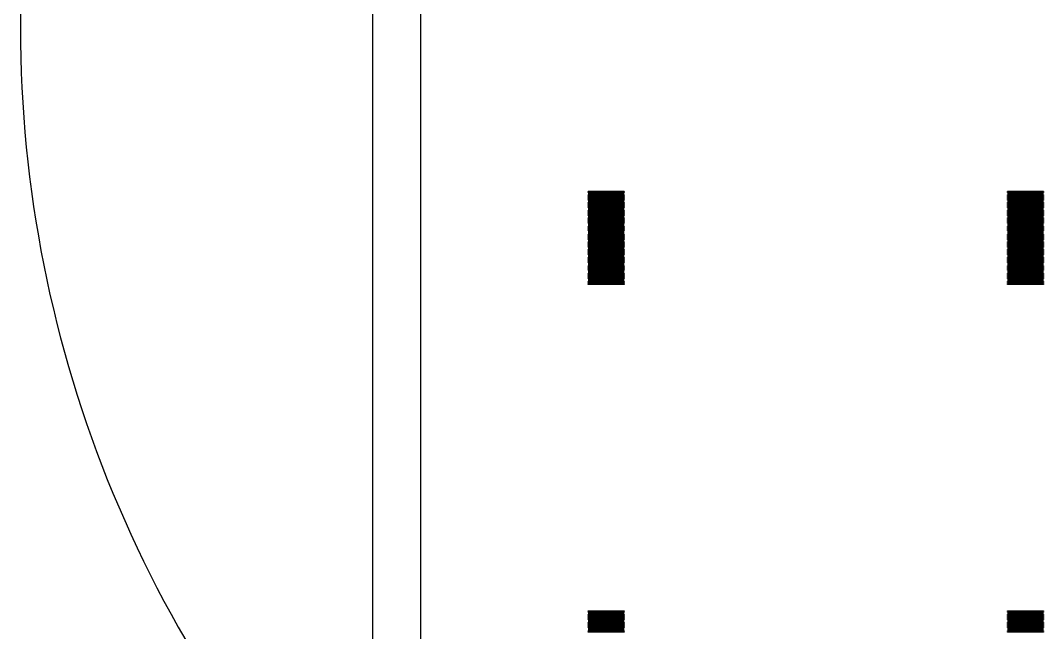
# Model space of a CAD drawing. Extents: x -18 to 83, y -18 to 83.
# Drawn here: x -18.45 to 24.25, y 7.04 to 32.56 of the extents above; entities that cross this region are included whole.
import ezdxf

# ---------------------------------------------------------------- set-up
doc = ezdxf.new("R2010")
doc.units = 0

msp = doc.modelspace()

# ---------------------------------------------------------------- linework, layer by layer
for p, q in [((-3.75, -2.75), (-3.75, 67.25)), ((-1.75, 66.25), (-1.75, -1.75)), ((-18.4462, 32.8722), (-18.45, 32.25)), ((-18.45, 32.25), (-18.4462, 31.6278)), ((-18.4462, 31.6278), (-18.4347, 31.0058)), ((-18.4347, 31.0058), (-18.4156, 30.3839)), ((-18.4156, 30.3839), (-18.3889, 29.7623)), ((-18.3889, 29.7623), (-18.3546, 29.141)), ((-18.3546, 29.141), (-18.3126, 28.5203)), ((-18.3126, 28.5203), (-18.263, 27.9001)), ((-18.263, 27.9001), (-18.2059, 27.2805)), ((-18.2059, 27.2805), (-18.1411, 26.6617)), ((-18.1411, 26.6617), (-18.0687, 26.0438)), ((-18.0687, 26.0438), (-17.9888, 25.4268)), ((-17.9888, 25.4268), (-17.9012, 24.8108)), ((5.25, 25.435), (5.25, 25.445)), ((5.25, 25.445), (6.75, 25.445)), ((6.75, 25.435), (5.25, 25.435)), ((5.25, 25.395), (5.25, 25.405)), ((5.25, 25.405), (6.75, 25.405)), ((6.75, 25.395), (5.25, 25.395)), ((5.25, 25.355), (5.25, 25.365)), ((5.25, 25.365), (6.75, 25.365)), ((6.75, 25.355), (5.25, 25.355)), ((5.25, 25.315), (5.25, 25.325)), ((5.25, 25.325), (6.75, 25.325)), ((6.75, 25.315), (5.25, 25.315)), ((5.25, 25.275), (5.25, 25.285)), ((5.25, 25.285), (6.75, 25.285)), ((6.75, 25.275), (5.25, 25.275)), ((5.25, 25.235), (5.25, 25.245)), ((5.25, 25.245), (6.75, 25.245)), ((6.75, 25.235), (5.25, 25.235)), ((5.25, 25.195), (5.25, 25.205)), ((5.25, 25.205), (6.75, 25.205)), ((6.75, 25.195), (5.25, 25.195)), ((6.75, 25.445), (6.75, 25.435)), ((6.75, 25.405), (6.75, 25.395)), ((6.75, 25.365), (6.75, 25.355)), ((6.75, 25.325), (6.75, 25.315)), ((6.75, 25.285), (6.75, 25.275)), ((6.75, 25.245), (6.75, 25.235)), ((6.75, 25.205), (6.75, 25.195)), ((22.75, 25.435), (22.75, 25.445)), ((22.75, 25.445), (24.25, 25.445)), ((24.25, 25.435), (22.75, 25.435)), ((22.75, 25.395), (22.75, 25.405)), ((22.75, 25.405), (24.25, 25.405)), ((24.25, 25.395), (22.75, 25.395)), ((22.75, 25.355), (22.75, 25.365)), ((22.75, 25.365), (24.25, 25.365)), ((24.25, 25.355), (22.75, 25.355)), ((22.75, 25.315), (22.75, 25.325)), ((22.75, 25.325), (24.25, 25.325)), ((24.25, 25.315), (22.75, 25.315)), ((22.75, 25.275), (22.75, 25.285)), ((22.75, 25.285), (24.25, 25.285)), ((24.25, 25.275), (22.75, 25.275)), ((22.75, 25.235), (22.75, 25.245)), ((22.75, 25.245), (24.25, 25.245)), ((24.25, 25.235), (22.75, 25.235)), ((22.75, 25.195), (22.75, 25.205)), ((22.75, 25.205), (24.25, 25.205)), ((24.25, 25.195), (22.75, 25.195)), ((24.25, 25.445), (24.25, 25.435)), ((24.25, 25.405), (24.25, 25.395)), ((24.25, 25.365), (24.25, 25.355)), ((24.25, 25.325), (24.25, 25.315)), ((24.25, 25.285), (24.25, 25.275)), ((24.25, 25.245), (24.25, 25.235)), ((24.25, 25.205), (24.25, 25.195)), ((-17.9012, 24.8108), (-17.8062, 24.1959)), ((5.25, 25.155), (5.25, 25.165)), ((5.25, 25.165), (6.75, 25.165)), ((6.75, 25.155), (5.25, 25.155)), ((5.25, 25.115), (5.25, 25.125)), ((5.25, 25.125), (6.75, 25.125)), ((6.75, 25.115), (5.25, 25.115)), ((5.25, 25.075), (5.25, 25.085)), ((5.25, 25.085), (6.75, 25.085)), ((6.75, 25.075), (5.25, 25.075)), ((5.25, 25.035), (5.25, 25.045)), ((5.25, 25.045), (6.75, 25.045)), ((6.75, 25.035), (5.25, 25.035)), ((5.25, 24.995), (5.25, 25.005)), ((5.25, 25.005), (6.75, 25.005)), ((6.75, 24.995), (5.25, 24.995)), ((5.25, 24.955), (5.25, 24.965)), ((5.25, 24.965), (6.75, 24.965)), ((6.75, 24.955), (5.25, 24.955)), ((5.25, 24.915), (5.25, 24.925)), ((5.25, 24.925), (6.75, 24.925)), ((6.75, 24.915), (5.25, 24.915)), ((5.25, 24.875), (5.25, 24.885)), ((5.25, 24.885), (6.75, 24.885)), ((6.75, 24.875), (5.25, 24.875)), ((5.25, 24.835), (5.25, 24.845)), ((5.25, 24.845), (6.75, 24.845)), ((6.75, 24.835), (5.25, 24.835)), ((5.25, 24.795), (5.25, 24.805)), ((5.25, 24.805), (6.75, 24.805)), ((6.75, 24.795), (5.25, 24.795)), ((6.75, 25.165), (6.75, 25.155)), ((6.75, 25.125), (6.75, 25.115)), ((6.75, 25.085), (6.75, 25.075)), ((6.75, 25.045), (6.75, 25.035)), ((6.75, 25.005), (6.75, 24.995)), ((6.75, 24.965), (6.75, 24.955)), ((6.75, 24.925), (6.75, 24.915)), ((6.75, 24.885), (6.75, 24.875)), ((6.75, 24.845), (6.75, 24.835)), ((6.75, 24.805), (6.75, 24.795)), ((22.75, 25.155), (22.75, 25.165)), ((22.75, 25.165), (24.25, 25.165)), ((24.25, 25.155), (22.75, 25.155)), ((22.75, 25.115), (22.75, 25.125)), ((22.75, 25.125), (24.25, 25.125)), ((24.25, 25.115), (22.75, 25.115)), ((22.75, 25.075), (22.75, 25.085)), ((22.75, 25.085), (24.25, 25.085)), ((24.25, 25.075), (22.75, 25.075)), ((22.75, 25.035), (22.75, 25.045)), ((22.75, 25.045), (24.25, 25.045)), ((24.25, 25.035), (22.75, 25.035)), ((22.75, 24.995), (22.75, 25.005)), ((22.75, 25.005), (24.25, 25.005)), ((24.25, 24.995), (22.75, 24.995)), ((22.75, 24.955), (22.75, 24.965)), ((22.75, 24.965), (24.25, 24.965)), ((24.25, 24.955), (22.75, 24.955)), ((22.75, 24.915), (22.75, 24.925)), ((22.75, 24.925), (24.25, 24.925)), ((24.25, 24.915), (22.75, 24.915)), ((22.75, 24.875), (22.75, 24.885)), ((22.75, 24.885), (24.25, 24.885)), ((24.25, 24.875), (22.75, 24.875)), ((22.75, 24.835), (22.75, 24.845)), ((22.75, 24.845), (24.25, 24.845)), ((24.25, 24.835), (22.75, 24.835)), ((22.75, 24.795), (22.75, 24.805)), ((22.75, 24.805), (24.25, 24.805)), ((24.25, 24.795), (22.75, 24.795)), ((24.25, 25.165), (24.25, 25.155)), ((24.25, 25.125), (24.25, 25.115)), ((24.25, 25.085), (24.25, 25.075)), ((24.25, 25.045), (24.25, 25.035)), ((24.25, 25.005), (24.25, 24.995)), ((24.25, 24.965), (24.25, 24.955)), ((24.25, 24.925), (24.25, 24.915)), ((24.25, 24.885), (24.25, 24.875)), ((24.25, 24.845), (24.25, 24.835)), ((24.25, 24.805), (24.25, 24.795)), ((5.25, 24.755), (5.25, 24.765)), ((5.25, 24.765), (6.75, 24.765)), ((6.75, 24.755), (5.25, 24.755)), ((5.25, 24.715), (5.25, 24.725)), ((5.25, 24.725), (6.75, 24.725)), ((6.75, 24.715), (5.25, 24.715)), ((5.25, 24.675), (5.25, 24.685)), ((5.25, 24.685), (6.75, 24.685)), ((6.75, 24.675), (5.25, 24.675)), ((5.25, 24.635), (5.25, 24.645)), ((5.25, 24.645), (6.75, 24.645)), ((6.75, 24.635), (5.25, 24.635)), ((5.25, 24.595), (5.25, 24.605)), ((5.25, 24.605), (6.75, 24.605)), ((6.75, 24.595), (5.25, 24.595)), ((5.25, 24.555), (5.25, 24.565)), ((5.25, 24.565), (6.75, 24.565)), ((6.75, 24.555), (5.25, 24.555)), ((5.25, 24.515), (5.25, 24.525)), ((5.25, 24.525), (6.75, 24.525)), ((6.75, 24.515), (5.25, 24.515)), ((5.25, 24.475), (5.25, 24.485)), ((5.25, 24.485), (6.75, 24.485)), ((6.75, 24.475), (5.25, 24.475)), ((5.25, 24.435), (5.25, 24.445)), ((5.25, 24.445), (6.75, 24.445)), ((6.75, 24.435), (5.25, 24.435)), ((5.25, 24.395), (5.25, 24.405)), ((5.25, 24.405), (6.75, 24.405)), ((6.75, 24.395), (5.25, 24.395)), ((5.25, 24.355), (5.25, 24.365)), ((5.25, 24.365), (6.75, 24.365)), ((6.75, 24.355), (5.25, 24.355)), ((6.75, 24.765), (6.75, 24.755)), ((6.75, 24.725), (6.75, 24.715)), ((6.75, 24.685), (6.75, 24.675)), ((6.75, 24.645), (6.75, 24.635)), ((6.75, 24.605), (6.75, 24.595)), ((6.75, 24.565), (6.75, 24.555)), ((6.75, 24.525), (6.75, 24.515)), ((6.75, 24.485), (6.75, 24.475)), ((6.75, 24.445), (6.75, 24.435)), ((6.75, 24.405), (6.75, 24.395)), ((6.75, 24.365), (6.75, 24.355)), ((22.75, 24.755), (22.75, 24.765)), ((22.75, 24.765), (24.25, 24.765)), ((24.25, 24.755), (22.75, 24.755)), ((22.75, 24.715), (22.75, 24.725)), ((22.75, 24.725), (24.25, 24.725)), ((24.25, 24.715), (22.75, 24.715)), ((22.75, 24.675), (22.75, 24.685)), ((22.75, 24.685), (24.25, 24.685)), ((24.25, 24.675), (22.75, 24.675)), ((22.75, 24.635), (22.75, 24.645)), ((22.75, 24.645), (24.25, 24.645)), ((24.25, 24.635), (22.75, 24.635)), ((22.75, 24.595), (22.75, 24.605)), ((22.75, 24.605), (24.25, 24.605)), ((24.25, 24.595), (22.75, 24.595)), ((22.75, 24.555), (22.75, 24.565)), ((22.75, 24.565), (24.25, 24.565)), ((24.25, 24.555), (22.75, 24.555)), ((22.75, 24.515), (22.75, 24.525)), ((22.75, 24.525), (24.25, 24.525)), ((24.25, 24.515), (22.75, 24.515)), ((22.75, 24.475), (22.75, 24.485)), ((22.75, 24.485), (24.25, 24.485)), ((24.25, 24.475), (22.75, 24.475)), ((22.75, 24.435), (22.75, 24.445)), ((22.75, 24.445), (24.25, 24.445)), ((24.25, 24.435), (22.75, 24.435)), ((22.75, 24.395), (22.75, 24.405)), ((22.75, 24.405), (24.25, 24.405)), ((24.25, 24.395), (22.75, 24.395)), ((22.75, 24.355), (22.75, 24.365)), ((22.75, 24.365), (24.25, 24.365)), ((24.25, 24.355), (22.75, 24.355)), ((24.25, 24.765), (24.25, 24.755)), ((24.25, 24.725), (24.25, 24.715)), ((24.25, 24.685), (24.25, 24.675)), ((24.25, 24.645), (24.25, 24.635)), ((24.25, 24.605), (24.25, 24.595)), ((24.25, 24.565), (24.25, 24.555)), ((24.25, 24.525), (24.25, 24.515)), ((24.25, 24.485), (24.25, 24.475)), ((24.25, 24.445), (24.25, 24.435)), ((24.25, 24.405), (24.25, 24.395)), ((24.25, 24.365), (24.25, 24.355)), ((-17.8062, 24.1959), (-17.7036, 23.5822)), ((5.25, 24.315), (5.25, 24.325)), ((5.25, 24.325), (6.75, 24.325)), ((6.75, 24.315), (5.25, 24.315)), ((5.25, 24.275), (5.25, 24.285)), ((5.25, 24.285), (6.75, 24.285)), ((6.75, 24.275), (5.25, 24.275)), ((5.25, 24.235), (5.25, 24.245)), ((5.25, 24.245), (6.75, 24.245)), ((6.75, 24.235), (5.25, 24.235)), ((5.25, 24.195), (5.25, 24.205)), ((5.25, 24.205), (6.75, 24.205)), ((6.75, 24.195), (5.25, 24.195)), ((5.25, 24.155), (5.25, 24.165)), ((5.25, 24.165), (6.75, 24.165)), ((6.75, 24.155), (5.25, 24.155)), ((5.25, 24.115), (5.25, 24.125)), ((5.25, 24.125), (6.75, 24.125)), ((6.75, 24.115), (5.25, 24.115)), ((5.25, 24.075), (5.25, 24.085)), ((5.25, 24.085), (6.75, 24.085)), ((6.75, 24.075), (5.25, 24.075)), ((5.25, 24.035), (5.25, 24.045)), ((5.25, 24.045), (6.75, 24.045)), ((6.75, 24.035), (5.25, 24.035)), ((5.25, 23.995), (5.25, 24.005)), ((5.25, 24.005), (6.75, 24.005)), ((6.75, 23.995), (5.25, 23.995)), ((5.25, 23.955), (5.25, 23.965)), ((5.25, 23.965), (6.75, 23.965)), ((6.75, 23.955), (5.25, 23.955)), ((5.25, 23.915), (5.25, 23.925)), ((5.25, 23.925), (6.75, 23.925)), ((6.75, 23.915), (5.25, 23.915)), ((6.75, 24.325), (6.75, 24.315)), ((6.75, 24.285), (6.75, 24.275)), ((6.75, 24.245), (6.75, 24.235)), ((6.75, 24.205), (6.75, 24.195)), ((6.75, 24.165), (6.75, 24.155)), ((6.75, 24.125), (6.75, 24.115)), ((6.75, 24.085), (6.75, 24.075)), ((6.75, 24.045), (6.75, 24.035)), ((6.75, 24.005), (6.75, 23.995)), ((6.75, 23.965), (6.75, 23.955)), ((6.75, 23.925), (6.75, 23.915)), ((22.75, 24.315), (22.75, 24.325)), ((22.75, 24.325), (24.25, 24.325)), ((24.25, 24.315), (22.75, 24.315)), ((22.75, 24.275), (22.75, 24.285)), ((22.75, 24.285), (24.25, 24.285)), ((24.25, 24.275), (22.75, 24.275)), ((22.75, 24.235), (22.75, 24.245)), ((22.75, 24.245), (24.25, 24.245)), ((24.25, 24.235), (22.75, 24.235)), ((22.75, 24.195), (22.75, 24.205)), ((22.75, 24.205), (24.25, 24.205)), ((24.25, 24.195), (22.75, 24.195)), ((22.75, 24.155), (22.75, 24.165)), ((22.75, 24.165), (24.25, 24.165)), ((24.25, 24.155), (22.75, 24.155)), ((22.75, 24.115), (22.75, 24.125)), ((22.75, 24.125), (24.25, 24.125)), ((24.25, 24.115), (22.75, 24.115)), ((22.75, 24.075), (22.75, 24.085)), ((22.75, 24.085), (24.25, 24.085)), ((24.25, 24.075), (22.75, 24.075)), ((22.75, 24.035), (22.75, 24.045)), ((22.75, 24.045), (24.25, 24.045)), ((24.25, 24.035), (22.75, 24.035)), ((22.75, 23.995), (22.75, 24.005)), ((22.75, 24.005), (24.25, 24.005)), ((24.25, 23.995), (22.75, 23.995)), ((22.75, 23.955), (22.75, 23.965)), ((22.75, 23.965), (24.25, 23.965)), ((24.25, 23.955), (22.75, 23.955)), ((22.75, 23.915), (22.75, 23.925)), ((22.75, 23.925), (24.25, 23.925)), ((24.25, 23.915), (22.75, 23.915)), ((24.25, 24.325), (24.25, 24.315)), ((24.25, 24.285), (24.25, 24.275)), ((24.25, 24.245), (24.25, 24.235)), ((24.25, 24.205), (24.25, 24.195)), ((24.25, 24.165), (24.25, 24.155)), ((24.25, 24.125), (24.25, 24.115)), ((24.25, 24.085), (24.25, 24.075)), ((24.25, 24.045), (24.25, 24.035)), ((24.25, 24.005), (24.25, 23.995)), ((24.25, 23.965), (24.25, 23.955)), ((24.25, 23.925), (24.25, 23.915)), ((-17.7036, 23.5822), (-17.5934, 22.9699)), ((5.25, 23.875), (5.25, 23.885)), ((5.25, 23.885), (6.75, 23.885)), ((6.75, 23.875), (5.25, 23.875)), ((5.25, 23.835), (5.25, 23.845)), ((5.25, 23.845), (6.75, 23.845)), ((6.75, 23.835), (5.25, 23.835)), ((5.25, 23.795), (5.25, 23.805)), ((5.25, 23.805), (6.75, 23.805)), ((6.75, 23.795), (5.25, 23.795)), ((5.25, 23.755), (5.25, 23.765)), ((5.25, 23.765), (6.75, 23.765)), ((6.75, 23.755), (5.25, 23.755)), ((5.25, 23.715), (5.25, 23.725)), ((5.25, 23.725), (6.75, 23.725)), ((6.75, 23.715), (5.25, 23.715)), ((5.25, 23.675), (5.25, 23.685)), ((5.25, 23.685), (6.75, 23.685)), ((6.75, 23.675), (5.25, 23.675)), ((5.25, 23.635), (5.25, 23.645)), ((5.25, 23.645), (6.75, 23.645)), ((6.75, 23.635), (5.25, 23.635)), ((5.25, 23.595), (5.25, 23.605)), ((5.25, 23.605), (6.75, 23.605)), ((6.75, 23.595), (5.25, 23.595)), ((5.25, 23.555), (5.25, 23.565)), ((5.25, 23.565), (6.75, 23.565)), ((6.75, 23.555), (5.25, 23.555)), ((5.25, 23.515), (5.25, 23.525)), ((5.25, 23.525), (6.75, 23.525)), ((6.75, 23.515), (5.25, 23.515)), ((6.75, 23.885), (6.75, 23.875)), ((6.75, 23.845), (6.75, 23.835)), ((6.75, 23.805), (6.75, 23.795)), ((6.75, 23.765), (6.75, 23.755)), ((6.75, 23.725), (6.75, 23.715)), ((6.75, 23.685), (6.75, 23.675)), ((6.75, 23.645), (6.75, 23.635)), ((6.75, 23.605), (6.75, 23.595)), ((6.75, 23.565), (6.75, 23.555)), ((6.75, 23.525), (6.75, 23.515)), ((22.75, 23.875), (22.75, 23.885)), ((22.75, 23.885), (24.25, 23.885)), ((24.25, 23.875), (22.75, 23.875)), ((22.75, 23.835), (22.75, 23.845)), ((22.75, 23.845), (24.25, 23.845)), ((24.25, 23.835), (22.75, 23.835)), ((22.75, 23.795), (22.75, 23.805)), ((22.75, 23.805), (24.25, 23.805)), ((24.25, 23.795), (22.75, 23.795)), ((22.75, 23.755), (22.75, 23.765)), ((22.75, 23.765), (24.25, 23.765)), ((24.25, 23.755), (22.75, 23.755)), ((22.75, 23.715), (22.75, 23.725)), ((22.75, 23.725), (24.25, 23.725)), ((24.25, 23.715), (22.75, 23.715)), ((22.75, 23.675), (22.75, 23.685)), ((22.75, 23.685), (24.25, 23.685)), ((24.25, 23.675), (22.75, 23.675)), ((22.75, 23.635), (22.75, 23.645)), ((22.75, 23.645), (24.25, 23.645)), ((24.25, 23.635), (22.75, 23.635)), ((22.75, 23.595), (22.75, 23.605)), ((22.75, 23.605), (24.25, 23.605)), ((24.25, 23.595), (22.75, 23.595)), ((22.75, 23.555), (22.75, 23.565)), ((22.75, 23.565), (24.25, 23.565)), ((24.25, 23.555), (22.75, 23.555)), ((22.75, 23.515), (22.75, 23.525)), ((22.75, 23.525), (24.25, 23.525)), ((24.25, 23.515), (22.75, 23.515)), ((24.25, 23.885), (24.25, 23.875)), ((24.25, 23.845), (24.25, 23.835)), ((24.25, 23.805), (24.25, 23.795)), ((24.25, 23.765), (24.25, 23.755)), ((24.25, 23.725), (24.25, 23.715)), ((24.25, 23.685), (24.25, 23.675)), ((24.25, 23.645), (24.25, 23.635)), ((24.25, 23.605), (24.25, 23.595)), ((24.25, 23.565), (24.25, 23.555)), ((24.25, 23.525), (24.25, 23.515)), ((5.25, 23.475), (5.25, 23.485)), ((5.25, 23.485), (6.75, 23.485)), ((6.75, 23.475), (5.25, 23.475)), ((5.25, 23.435), (5.25, 23.445)), ((5.25, 23.445), (6.75, 23.445)), ((6.75, 23.435), (5.25, 23.435)), ((5.25, 23.395), (5.25, 23.405)), ((5.25, 23.405), (6.75, 23.405)), ((6.75, 23.395), (5.25, 23.395)), ((5.25, 23.355), (5.25, 23.365)), ((5.25, 23.365), (6.75, 23.365)), ((6.75, 23.355), (5.25, 23.355)), ((5.25, 23.315), (5.25, 23.325)), ((5.25, 23.325), (6.75, 23.325)), ((6.75, 23.315), (5.25, 23.315)), ((5.25, 23.275), (5.25, 23.285)), ((5.25, 23.285), (6.75, 23.285)), ((6.75, 23.275), (5.25, 23.275)), ((5.25, 23.235), (5.25, 23.245)), ((5.25, 23.245), (6.75, 23.245)), ((6.75, 23.235), (5.25, 23.235)), ((5.25, 23.195), (5.25, 23.205)), ((5.25, 23.205), (6.75, 23.205)), ((6.75, 23.195), (5.25, 23.195)), ((5.25, 23.155), (5.25, 23.165)), ((5.25, 23.165), (6.75, 23.165)), ((6.75, 23.155), (5.25, 23.155)), ((5.25, 23.115), (5.25, 23.125)), ((5.25, 23.125), (6.75, 23.125)), ((6.75, 23.115), (5.25, 23.115)), ((5.25, 23.075), (5.25, 23.085)), ((5.25, 23.085), (6.75, 23.085)), ((6.75, 23.075), (5.25, 23.075)), ((6.75, 23.485), (6.75, 23.475)), ((6.75, 23.445), (6.75, 23.435)), ((6.75, 23.405), (6.75, 23.395)), ((6.75, 23.365), (6.75, 23.355)), ((6.75, 23.325), (6.75, 23.315)), ((6.75, 23.285), (6.75, 23.275)), ((6.75, 23.245), (6.75, 23.235)), ((6.75, 23.205), (6.75, 23.195)), ((6.75, 23.165), (6.75, 23.155)), ((6.75, 23.125), (6.75, 23.115)), ((6.75, 23.085), (6.75, 23.075)), ((22.75, 23.475), (22.75, 23.485)), ((22.75, 23.485), (24.25, 23.485)), ((24.25, 23.475), (22.75, 23.475)), ((22.75, 23.435), (22.75, 23.445)), ((22.75, 23.445), (24.25, 23.445)), ((24.25, 23.435), (22.75, 23.435)), ((22.75, 23.395), (22.75, 23.405)), ((22.75, 23.405), (24.25, 23.405)), ((24.25, 23.395), (22.75, 23.395)), ((22.75, 23.355), (22.75, 23.365)), ((22.75, 23.365), (24.25, 23.365)), ((24.25, 23.355), (22.75, 23.355)), ((22.75, 23.315), (22.75, 23.325)), ((22.75, 23.325), (24.25, 23.325)), ((24.25, 23.315), (22.75, 23.315)), ((22.75, 23.275), (22.75, 23.285)), ((22.75, 23.285), (24.25, 23.285)), ((24.25, 23.275), (22.75, 23.275)), ((22.75, 23.235), (22.75, 23.245)), ((22.75, 23.245), (24.25, 23.245)), ((24.25, 23.235), (22.75, 23.235)), ((22.75, 23.195), (22.75, 23.205)), ((22.75, 23.205), (24.25, 23.205)), ((24.25, 23.195), (22.75, 23.195)), ((22.75, 23.155), (22.75, 23.165)), ((22.75, 23.165), (24.25, 23.165)), ((24.25, 23.155), (22.75, 23.155)), ((22.75, 23.115), (22.75, 23.125)), ((22.75, 23.125), (24.25, 23.125)), ((24.25, 23.115), (22.75, 23.115)), ((22.75, 23.075), (22.75, 23.085)), ((22.75, 23.085), (24.25, 23.085)), ((24.25, 23.075), (22.75, 23.075)), ((24.25, 23.485), (24.25, 23.475)), ((24.25, 23.445), (24.25, 23.435)), ((24.25, 23.405), (24.25, 23.395)), ((24.25, 23.365), (24.25, 23.355)), ((24.25, 23.325), (24.25, 23.315)), ((24.25, 23.285), (24.25, 23.275)), ((24.25, 23.245), (24.25, 23.235)), ((24.25, 23.205), (24.25, 23.195)), ((24.25, 23.165), (24.25, 23.155)), ((24.25, 23.125), (24.25, 23.115)), ((24.25, 23.085), (24.25, 23.075)), ((-17.5934, 22.9699), (-17.4758, 22.3589)), ((5.25, 23.035), (5.25, 23.045)), ((5.25, 23.045), (6.75, 23.045)), ((6.75, 23.035), (5.25, 23.035)), ((5.25, 22.995), (5.25, 23.005)), ((5.25, 23.005), (6.75, 23.005)), ((6.75, 22.995), (5.25, 22.995)), ((5.25, 22.955), (5.25, 22.965)), ((5.25, 22.965), (6.75, 22.965)), ((6.75, 22.955), (5.25, 22.955)), ((5.25, 22.915), (5.25, 22.925)), ((5.25, 22.925), (6.75, 22.925)), ((6.75, 22.915), (5.25, 22.915)), ((5.25, 22.875), (5.25, 22.885)), ((5.25, 22.885), (6.75, 22.885)), ((6.75, 22.875), (5.25, 22.875)), ((5.25, 22.835), (5.25, 22.845)), ((5.25, 22.845), (6.75, 22.845)), ((6.75, 22.835), (5.25, 22.835)), ((5.25, 22.795), (5.25, 22.805)), ((5.25, 22.805), (6.75, 22.805)), ((6.75, 22.795), (5.25, 22.795)), ((5.25, 22.755), (5.25, 22.765)), ((5.25, 22.765), (6.75, 22.765)), ((6.75, 22.755), (5.25, 22.755)), ((5.25, 22.715), (5.25, 22.725)), ((5.25, 22.725), (6.75, 22.725)), ((6.75, 22.715), (5.25, 22.715)), ((5.25, 22.675), (5.25, 22.685)), ((5.25, 22.685), (6.75, 22.685)), ((6.75, 22.675), (5.25, 22.675)), ((5.25, 22.635), (5.25, 22.645)), ((5.25, 22.645), (6.75, 22.645)), ((6.75, 22.635), (5.25, 22.635)), ((6.75, 23.045), (6.75, 23.035)), ((6.75, 23.005), (6.75, 22.995)), ((6.75, 22.965), (6.75, 22.955)), ((6.75, 22.925), (6.75, 22.915)), ((6.75, 22.885), (6.75, 22.875)), ((6.75, 22.845), (6.75, 22.835)), ((6.75, 22.805), (6.75, 22.795)), ((6.75, 22.765), (6.75, 22.755)), ((6.75, 22.725), (6.75, 22.715)), ((6.75, 22.685), (6.75, 22.675)), ((6.75, 22.645), (6.75, 22.635)), ((22.75, 23.035), (22.75, 23.045)), ((22.75, 23.045), (24.25, 23.045)), ((24.25, 23.035), (22.75, 23.035)), ((22.75, 22.995), (22.75, 23.005)), ((22.75, 23.005), (24.25, 23.005)), ((24.25, 22.995), (22.75, 22.995)), ((22.75, 22.955), (22.75, 22.965)), ((22.75, 22.965), (24.25, 22.965)), ((24.25, 22.955), (22.75, 22.955)), ((22.75, 22.915), (22.75, 22.925)), ((22.75, 22.925), (24.25, 22.925)), ((24.25, 22.915), (22.75, 22.915)), ((22.75, 22.875), (22.75, 22.885)), ((22.75, 22.885), (24.25, 22.885)), ((24.25, 22.875), (22.75, 22.875)), ((22.75, 22.835), (22.75, 22.845)), ((22.75, 22.845), (24.25, 22.845)), ((24.25, 22.835), (22.75, 22.835)), ((22.75, 22.795), (22.75, 22.805)), ((22.75, 22.805), (24.25, 22.805)), ((24.25, 22.795), (22.75, 22.795)), ((22.75, 22.755), (22.75, 22.765)), ((22.75, 22.765), (24.25, 22.765)), ((24.25, 22.755), (22.75, 22.755)), ((22.75, 22.715), (22.75, 22.725)), ((22.75, 22.725), (24.25, 22.725)), ((24.25, 22.715), (22.75, 22.715)), ((22.75, 22.675), (22.75, 22.685)), ((22.75, 22.685), (24.25, 22.685)), ((24.25, 22.675), (22.75, 22.675)), ((22.75, 22.635), (22.75, 22.645)), ((22.75, 22.645), (24.25, 22.645)), ((24.25, 22.635), (22.75, 22.635)), ((24.25, 23.045), (24.25, 23.035)), ((24.25, 23.005), (24.25, 22.995)), ((24.25, 22.965), (24.25, 22.955)), ((24.25, 22.925), (24.25, 22.915)), ((24.25, 22.885), (24.25, 22.875)), ((24.25, 22.845), (24.25, 22.835)), ((24.25, 22.805), (24.25, 22.795)), ((24.25, 22.765), (24.25, 22.755)), ((24.25, 22.725), (24.25, 22.715)), ((24.25, 22.685), (24.25, 22.675)), ((24.25, 22.645), (24.25, 22.635)), ((-17.4758, 22.3589), (-17.3507, 21.7495)), ((5.25, 22.595), (5.25, 22.605)), ((5.25, 22.605), (6.75, 22.605)), ((6.75, 22.595), (5.25, 22.595)), ((5.25, 22.555), (5.25, 22.565)), ((5.25, 22.565), (6.75, 22.565)), ((6.75, 22.555), (5.25, 22.555)), ((5.25, 22.515), (5.25, 22.525)), ((5.25, 22.525), (6.75, 22.525)), ((6.75, 22.515), (5.25, 22.515)), ((5.25, 22.475), (5.25, 22.485)), ((5.25, 22.485), (6.75, 22.485)), ((6.75, 22.475), (5.25, 22.475)), ((5.25, 22.435), (5.25, 22.445)), ((5.25, 22.445), (6.75, 22.445)), ((6.75, 22.435), (5.25, 22.435)), ((5.25, 22.395), (5.25, 22.405)), ((5.25, 22.405), (6.75, 22.405)), ((6.75, 22.395), (5.25, 22.395)), ((5.25, 22.355), (5.25, 22.365)), ((5.25, 22.365), (6.75, 22.365)), ((6.75, 22.355), (5.25, 22.355)), ((5.25, 22.315), (5.25, 22.325)), ((5.25, 22.325), (6.75, 22.325)), ((6.75, 22.315), (5.25, 22.315)), ((5.25, 22.275), (5.25, 22.285)), ((5.25, 22.285), (6.75, 22.285)), ((6.75, 22.275), (5.25, 22.275)), ((5.25, 22.235), (5.25, 22.245)), ((5.25, 22.245), (6.75, 22.245)), ((6.75, 22.235), (5.25, 22.235)), ((5.25, 22.195), (5.25, 22.205)), ((5.25, 22.205), (6.75, 22.205)), ((6.75, 22.605), (6.75, 22.595)), ((6.75, 22.565), (6.75, 22.555)), ((6.75, 22.525), (6.75, 22.515)), ((6.75, 22.485), (6.75, 22.475)), ((6.75, 22.445), (6.75, 22.435)), ((6.75, 22.405), (6.75, 22.395)), ((6.75, 22.365), (6.75, 22.355)), ((6.75, 22.325), (6.75, 22.315)), ((6.75, 22.285), (6.75, 22.275)), ((6.75, 22.245), (6.75, 22.235)), ((6.75, 22.205), (6.75, 22.195)), ((22.75, 22.595), (22.75, 22.605)), ((22.75, 22.605), (24.25, 22.605)), ((24.25, 22.595), (22.75, 22.595)), ((22.75, 22.555), (22.75, 22.565)), ((22.75, 22.565), (24.25, 22.565)), ((24.25, 22.555), (22.75, 22.555)), ((22.75, 22.515), (22.75, 22.525)), ((22.75, 22.525), (24.25, 22.525)), ((24.25, 22.515), (22.75, 22.515)), ((22.75, 22.475), (22.75, 22.485)), ((22.75, 22.485), (24.25, 22.485)), ((24.25, 22.475), (22.75, 22.475)), ((22.75, 22.435), (22.75, 22.445)), ((22.75, 22.445), (24.25, 22.445)), ((24.25, 22.435), (22.75, 22.435)), ((22.75, 22.395), (22.75, 22.405)), ((22.75, 22.405), (24.25, 22.405)), ((24.25, 22.395), (22.75, 22.395)), ((22.75, 22.355), (22.75, 22.365)), ((22.75, 22.365), (24.25, 22.365)), ((24.25, 22.355), (22.75, 22.355)), ((22.75, 22.315), (22.75, 22.325)), ((22.75, 22.325), (24.25, 22.325)), ((24.25, 22.315), (22.75, 22.315)), ((22.75, 22.275), (22.75, 22.285)), ((22.75, 22.285), (24.25, 22.285)), ((24.25, 22.275), (22.75, 22.275)), ((22.75, 22.235), (22.75, 22.245)), ((22.75, 22.245), (24.25, 22.245)), ((24.25, 22.235), (22.75, 22.235)), ((22.75, 22.195), (22.75, 22.205)), ((22.75, 22.205), (24.25, 22.205)), ((24.25, 22.605), (24.25, 22.595)), ((24.25, 22.565), (24.25, 22.555)), ((24.25, 22.525), (24.25, 22.515)), ((24.25, 22.485), (24.25, 22.475)), ((24.25, 22.445), (24.25, 22.435)), ((24.25, 22.405), (24.25, 22.395)), ((24.25, 22.365), (24.25, 22.355)), ((24.25, 22.325), (24.25, 22.315)), ((24.25, 22.285), (24.25, 22.275)), ((24.25, 22.245), (24.25, 22.235)), ((24.25, 22.205), (24.25, 22.195)), ((6.75, 22.195), (5.25, 22.195)), ((5.25, 22.155), (5.25, 22.165)), ((5.25, 22.165), (6.75, 22.165)), ((6.75, 22.155), (5.25, 22.155)), ((5.25, 22.115), (5.25, 22.125)), ((5.25, 22.125), (6.75, 22.125)), ((6.75, 22.115), (5.25, 22.115)), ((5.25, 22.075), (5.25, 22.085)), ((5.25, 22.085), (6.75, 22.085)), ((6.75, 22.075), (5.25, 22.075)), ((5.25, 22.035), (5.25, 22.045)), ((5.25, 22.045), (6.75, 22.045)), ((6.75, 22.035), (5.25, 22.035)), ((5.25, 21.995), (5.25, 22.005)), ((5.25, 22.005), (6.75, 22.005)), ((6.75, 21.995), (5.25, 21.995)), ((5.25, 21.955), (5.25, 21.965)), ((5.25, 21.965), (6.75, 21.965)), ((6.75, 21.955), (5.25, 21.955)), ((5.25, 21.915), (5.25, 21.925)), ((5.25, 21.925), (6.75, 21.925)), ((6.75, 21.915), (5.25, 21.915)), ((5.25, 21.875), (5.25, 21.885)), ((5.25, 21.885), (6.75, 21.885)), ((6.75, 21.875), (5.25, 21.875)), ((5.25, 21.835), (5.25, 21.845)), ((5.25, 21.845), (6.75, 21.845)), ((6.75, 21.835), (5.25, 21.835)), ((5.25, 21.795), (5.25, 21.805)), ((5.25, 21.805), (6.75, 21.805)), ((6.75, 21.795), (5.25, 21.795)), ((6.75, 22.165), (6.75, 22.155)), ((6.75, 22.125), (6.75, 22.115)), ((6.75, 22.085), (6.75, 22.075)), ((6.75, 22.045), (6.75, 22.035)), ((6.75, 22.005), (6.75, 21.995)), ((6.75, 21.965), (6.75, 21.955)), ((6.75, 21.925), (6.75, 21.915)), ((6.75, 21.885), (6.75, 21.875)), ((6.75, 21.845), (6.75, 21.835)), ((6.75, 21.805), (6.75, 21.795)), ((24.25, 22.195), (22.75, 22.195)), ((22.75, 22.155), (22.75, 22.165)), ((22.75, 22.165), (24.25, 22.165)), ((24.25, 22.155), (22.75, 22.155)), ((22.75, 22.115), (22.75, 22.125)), ((22.75, 22.125), (24.25, 22.125)), ((24.25, 22.115), (22.75, 22.115)), ((22.75, 22.075), (22.75, 22.085)), ((22.75, 22.085), (24.25, 22.085)), ((24.25, 22.075), (22.75, 22.075)), ((22.75, 22.035), (22.75, 22.045)), ((22.75, 22.045), (24.25, 22.045)), ((24.25, 22.035), (22.75, 22.035)), ((22.75, 21.995), (22.75, 22.005)), ((22.75, 22.005), (24.25, 22.005)), ((24.25, 21.995), (22.75, 21.995)), ((22.75, 21.955), (22.75, 21.965)), ((22.75, 21.965), (24.25, 21.965)), ((24.25, 21.955), (22.75, 21.955)), ((22.75, 21.915), (22.75, 21.925)), ((22.75, 21.925), (24.25, 21.925)), ((24.25, 21.915), (22.75, 21.915)), ((22.75, 21.875), (22.75, 21.885)), ((22.75, 21.885), (24.25, 21.885)), ((24.25, 21.875), (22.75, 21.875)), ((22.75, 21.835), (22.75, 21.845)), ((22.75, 21.845), (24.25, 21.845)), ((24.25, 21.835), (22.75, 21.835)), ((22.75, 21.795), (22.75, 21.805)), ((22.75, 21.805), (24.25, 21.805)), ((24.25, 21.795), (22.75, 21.795)), ((24.25, 22.165), (24.25, 22.155)), ((24.25, 22.125), (24.25, 22.115)), ((24.25, 22.085), (24.25, 22.075)), ((24.25, 22.045), (24.25, 22.035)), ((24.25, 22.005), (24.25, 21.995)), ((24.25, 21.965), (24.25, 21.955)), ((24.25, 21.925), (24.25, 21.915)), ((24.25, 21.885), (24.25, 21.875)), ((24.25, 21.845), (24.25, 21.835)), ((24.25, 21.805), (24.25, 21.795)), ((-17.3507, 21.7495), (-17.2181, 21.1416)), ((5.25, 21.755), (5.25, 21.765)), ((5.25, 21.765), (6.75, 21.765)), ((6.75, 21.755), (5.25, 21.755)), ((5.25, 21.715), (5.25, 21.725)), ((5.25, 21.725), (6.75, 21.725)), ((6.75, 21.715), (5.25, 21.715)), ((5.25, 21.675), (5.25, 21.685)), ((5.25, 21.685), (6.75, 21.685)), ((6.75, 21.675), (5.25, 21.675)), ((5.25, 21.635), (5.25, 21.645)), ((5.25, 21.645), (6.75, 21.645)), ((6.75, 21.635), (5.25, 21.635)), ((5.25, 21.595), (5.25, 21.605)), ((5.25, 21.605), (6.75, 21.605)), ((6.75, 21.595), (5.25, 21.595)), ((5.25, 21.555), (5.25, 21.565)), ((5.25, 21.565), (6.75, 21.565)), ((6.75, 21.555), (5.25, 21.555)), ((6.75, 21.765), (6.75, 21.755)), ((6.75, 21.725), (6.75, 21.715)), ((6.75, 21.685), (6.75, 21.675)), ((6.75, 21.645), (6.75, 21.635)), ((6.75, 21.605), (6.75, 21.595)), ((6.75, 21.565), (6.75, 21.555)), ((22.75, 21.755), (22.75, 21.765)), ((22.75, 21.765), (24.25, 21.765)), ((24.25, 21.755), (22.75, 21.755)), ((22.75, 21.715), (22.75, 21.725)), ((22.75, 21.725), (24.25, 21.725)), ((24.25, 21.715), (22.75, 21.715)), ((22.75, 21.675), (22.75, 21.685)), ((22.75, 21.685), (24.25, 21.685)), ((24.25, 21.675), (22.75, 21.675)), ((22.75, 21.635), (22.75, 21.645)), ((22.75, 21.645), (24.25, 21.645)), ((24.25, 21.635), (22.75, 21.635)), ((22.75, 21.595), (22.75, 21.605)), ((22.75, 21.605), (24.25, 21.605)), ((24.25, 21.595), (22.75, 21.595)), ((22.75, 21.555), (22.75, 21.565)), ((22.75, 21.565), (24.25, 21.565)), ((24.25, 21.555), (22.75, 21.555)), ((24.25, 21.765), (24.25, 21.755)), ((24.25, 21.725), (24.25, 21.715)), ((24.25, 21.685), (24.25, 21.675)), ((24.25, 21.645), (24.25, 21.635)), ((24.25, 21.605), (24.25, 21.595)), ((24.25, 21.565), (24.25, 21.555)), ((-17.2181, 21.1416), (-17.078, 20.5353)), ((-17.078, 20.5353), (-16.9306, 19.9309)), ((-16.9306, 19.9309), (-16.7757, 19.3283)), ((-16.7757, 19.3283), (-16.6134, 18.7277)), ((-16.6134, 18.7277), (-16.4438, 18.129)), ((-16.4438, 18.129), (-16.2669, 17.5326)), ((-16.2669, 17.5326), (-16.0826, 16.9383)), ((-16.0826, 16.9383), (-15.8911, 16.3463)), ((-15.8911, 16.3463), (-15.6923, 15.7568)), ((-15.6923, 15.7568), (-15.4863, 15.1697)), ((-15.4863, 15.1697), (-15.2731, 14.5852)), ((-15.2731, 14.5852), (-15.0527, 14.0033)), ((-15.0527, 14.0033), (-14.8253, 13.4242)), ((-14.8253, 13.4242), (-14.5907, 12.8479)), ((-14.5907, 12.8479), (-14.3491, 12.2746)), ((-14.3491, 12.2746), (-14.1004, 11.7043)), ((-14.1004, 11.7043), (-13.8448, 11.137)), ((-13.8448, 11.137), (-13.5822, 10.573)), ((-13.5822, 10.573), (-13.3128, 10.0121)), ((-13.3128, 10.0121), (-13.0365, 9.4547)), ((-13.0365, 9.4547), (-12.7533, 8.90068)), ((-12.7533, 8.90068), (-12.4634, 8.35017)), ((-12.4634, 8.35017), (-12.1667, 7.80327)), ((-12.1667, 7.80327), (-11.8634, 7.26006)), ((5.25, 7.935), (5.25, 7.94499)), ((5.25, 7.94499), (6.75, 7.94499)), ((6.75, 7.935), (5.25, 7.935)), ((5.25, 7.89499), (5.25, 7.905)), ((5.25, 7.905), (6.75, 7.905)), ((6.75, 7.89499), (5.25, 7.89499)), ((5.25, 7.855), (5.25, 7.86499)), ((5.25, 7.86499), (6.75, 7.86499)), ((6.75, 7.855), (5.25, 7.855)), ((5.25, 7.81499), (5.25, 7.825)), ((5.25, 7.825), (6.75, 7.825)), ((6.75, 7.81499), (5.25, 7.81499)), ((5.25, 7.77499), (5.25, 7.78499)), ((5.25, 7.78499), (6.75, 7.78499)), ((6.75, 7.77499), (5.25, 7.77499)), ((5.25, 7.73499), (5.25, 7.745)), ((5.25, 7.745), (6.75, 7.745)), ((6.75, 7.73499), (5.25, 7.73499)), ((5.25, 7.69499), (5.25, 7.70499)), ((5.25, 7.70499), (6.75, 7.70499)), ((6.75, 7.69499), (5.25, 7.69499)), ((6.75, 7.94499), (6.75, 7.935)), ((6.75, 7.905), (6.75, 7.89499)), ((6.75, 7.86499), (6.75, 7.855)), ((6.75, 7.825), (6.75, 7.81499)), ((6.75, 7.78499), (6.75, 7.77499)), ((6.75, 7.745), (6.75, 7.73499)), ((6.75, 7.70499), (6.75, 7.69499)), ((22.75, 7.935), (22.75, 7.94499)), ((22.75, 7.94499), (24.25, 7.94499)), ((24.25, 7.935), (22.75, 7.935)), ((22.75, 7.89499), (22.75, 7.905)), ((22.75, 7.905), (24.25, 7.905)), ((24.25, 7.89499), (22.75, 7.89499)), ((22.75, 7.855), (22.75, 7.86499)), ((22.75, 7.86499), (24.25, 7.86499)), ((24.25, 7.855), (22.75, 7.855)), ((22.75, 7.81499), (22.75, 7.825)), ((22.75, 7.825), (24.25, 7.825)), ((24.25, 7.81499), (22.75, 7.81499)), ((22.75, 7.77499), (22.75, 7.78499)), ((22.75, 7.78499), (24.25, 7.78499)), ((24.25, 7.77499), (22.75, 7.77499)), ((22.75, 7.73499), (22.75, 7.745)), ((22.75, 7.745), (24.25, 7.745)), ((24.25, 7.73499), (22.75, 7.73499)), ((22.75, 7.69499), (22.75, 7.70499)), ((22.75, 7.70499), (24.25, 7.70499)), ((24.25, 7.69499), (22.75, 7.69499)), ((24.25, 7.94499), (24.25, 7.935)), ((24.25, 7.905), (24.25, 7.89499)), ((24.25, 7.86499), (24.25, 7.855)), ((24.25, 7.825), (24.25, 7.81499)), ((24.25, 7.78499), (24.25, 7.77499)), ((24.25, 7.745), (24.25, 7.73499)), ((24.25, 7.70499), (24.25, 7.69499)), ((-11.8634, 7.26006), (-11.5534, 6.7206)), ((5.25, 7.655), (5.25, 7.66499)), ((5.25, 7.66499), (6.75, 7.66499)), ((6.75, 7.655), (5.25, 7.655)), ((5.25, 7.61499), (5.25, 7.625)), ((5.25, 7.625), (6.75, 7.625)), ((6.75, 7.61499), (5.25, 7.61499)), ((5.25, 7.575), (5.25, 7.58499)), ((5.25, 7.58499), (6.75, 7.58499)), ((6.75, 7.575), (5.25, 7.575)), ((5.25, 7.53499), (5.25, 7.545)), ((5.25, 7.545), (6.75, 7.545)), ((6.75, 7.53499), (5.25, 7.53499)), ((5.25, 7.495), (5.25, 7.50499)), ((5.25, 7.50499), (6.75, 7.50499)), ((6.75, 7.495), (5.25, 7.495)), ((5.25, 7.45499), (5.25, 7.465)), ((5.25, 7.465), (6.75, 7.465)), ((6.75, 7.45499), (5.25, 7.45499)), ((5.25, 7.41499), (5.25, 7.42499)), ((5.25, 7.42499), (6.75, 7.42499)), ((6.75, 7.41499), (5.25, 7.41499)), ((5.25, 7.375), (5.25, 7.38499)), ((5.25, 7.38499), (6.75, 7.38499)), ((6.75, 7.375), (5.25, 7.375)), ((5.25, 7.33499), (5.25, 7.34499)), ((5.25, 7.34499), (6.75, 7.34499)), ((6.75, 7.33499), (5.25, 7.33499)), ((5.25, 7.295), (5.25, 7.30499)), ((5.25, 7.30499), (6.75, 7.30499)), ((6.75, 7.295), (5.25, 7.295)), ((5.25, 7.25499), (5.25, 7.265)), ((5.25, 7.265), (6.75, 7.265)), ((6.75, 7.66499), (6.75, 7.655)), ((6.75, 7.625), (6.75, 7.61499)), ((6.75, 7.58499), (6.75, 7.575)), ((6.75, 7.545), (6.75, 7.53499)), ((6.75, 7.50499), (6.75, 7.495)), ((6.75, 7.465), (6.75, 7.45499)), ((6.75, 7.42499), (6.75, 7.41499)), ((6.75, 7.38499), (6.75, 7.375)), ((6.75, 7.34499), (6.75, 7.33499)), ((6.75, 7.30499), (6.75, 7.295)), ((6.75, 7.265), (6.75, 7.25499)), ((22.75, 7.655), (22.75, 7.66499)), ((22.75, 7.66499), (24.25, 7.66499)), ((24.25, 7.655), (22.75, 7.655)), ((22.75, 7.61499), (22.75, 7.625)), ((22.75, 7.625), (24.25, 7.625)), ((24.25, 7.61499), (22.75, 7.61499)), ((22.75, 7.575), (22.75, 7.58499)), ((22.75, 7.58499), (24.25, 7.58499)), ((24.25, 7.575), (22.75, 7.575)), ((22.75, 7.53499), (22.75, 7.545)), ((22.75, 7.545), (24.25, 7.545)), ((24.25, 7.53499), (22.75, 7.53499)), ((22.75, 7.495), (22.75, 7.50499)), ((22.75, 7.50499), (24.25, 7.50499)), ((24.25, 7.495), (22.75, 7.495)), ((22.75, 7.45499), (22.75, 7.465)), ((22.75, 7.465), (24.25, 7.465)), ((24.25, 7.45499), (22.75, 7.45499)), ((22.75, 7.41499), (22.75, 7.42499)), ((22.75, 7.42499), (24.25, 7.42499)), ((24.25, 7.41499), (22.75, 7.41499)), ((22.75, 7.375), (22.75, 7.38499)), ((22.75, 7.38499), (24.25, 7.38499)), ((24.25, 7.375), (22.75, 7.375)), ((22.75, 7.33499), (22.75, 7.34499)), ((22.75, 7.34499), (24.25, 7.34499)), ((24.25, 7.33499), (22.75, 7.33499)), ((22.75, 7.295), (22.75, 7.30499)), ((22.75, 7.30499), (24.25, 7.30499)), ((24.25, 7.295), (22.75, 7.295)), ((22.75, 7.25499), (22.75, 7.265)), ((22.75, 7.265), (24.25, 7.265)), ((24.25, 7.66499), (24.25, 7.655)), ((24.25, 7.625), (24.25, 7.61499)), ((24.25, 7.58499), (24.25, 7.575)), ((24.25, 7.545), (24.25, 7.53499)), ((24.25, 7.50499), (24.25, 7.495)), ((24.25, 7.465), (24.25, 7.45499)), ((24.25, 7.42499), (24.25, 7.41499)), ((24.25, 7.38499), (24.25, 7.375)), ((24.25, 7.34499), (24.25, 7.33499)), ((24.25, 7.30499), (24.25, 7.295)), ((24.25, 7.265), (24.25, 7.25499)), ((6.75, 7.25499), (5.25, 7.25499)), ((5.25, 7.215), (5.25, 7.22499)), ((5.25, 7.22499), (6.75, 7.22499)), ((6.75, 7.215), (5.25, 7.215)), ((5.25, 7.17499), (5.25, 7.185)), ((5.25, 7.185), (6.75, 7.185)), ((6.75, 7.17499), (5.25, 7.17499)), ((5.25, 7.13499), (5.25, 7.14499)), ((5.25, 7.14499), (6.75, 7.14499)), ((6.75, 7.13499), (5.25, 7.13499)), ((5.25, 7.09499), (5.25, 7.105)), ((5.25, 7.105), (6.75, 7.105)), ((6.75, 7.09499), (5.25, 7.09499)), ((5.25, 7.05499), (5.25, 7.06499)), ((5.25, 7.06499), (6.75, 7.06499)), ((6.75, 7.05499), (5.25, 7.05499)), ((6.75, 7.22499), (6.75, 7.215)), ((6.75, 7.185), (6.75, 7.17499)), ((6.75, 7.14499), (6.75, 7.13499)), ((6.75, 7.105), (6.75, 7.09499)), ((6.75, 7.06499), (6.75, 7.05499)), ((24.25, 7.25499), (22.75, 7.25499)), ((22.75, 7.215), (22.75, 7.22499)), ((22.75, 7.22499), (24.25, 7.22499)), ((24.25, 7.215), (22.75, 7.215)), ((22.75, 7.17499), (22.75, 7.185)), ((22.75, 7.185), (24.25, 7.185)), ((24.25, 7.17499), (22.75, 7.17499)), ((22.75, 7.13499), (22.75, 7.14499)), ((22.75, 7.14499), (24.25, 7.14499)), ((24.25, 7.13499), (22.75, 7.13499)), ((22.75, 7.09499), (22.75, 7.105)), ((22.75, 7.105), (24.25, 7.105)), ((24.25, 7.09499), (22.75, 7.09499)), ((22.75, 7.05499), (22.75, 7.06499)), ((22.75, 7.06499), (24.25, 7.06499)), ((24.25, 7.05499), (22.75, 7.05499)), ((24.25, 7.22499), (24.25, 7.215)), ((24.25, 7.185), (24.25, 7.17499)), ((24.25, 7.14499), (24.25, 7.13499)), ((24.25, 7.105), (24.25, 7.09499)), ((24.25, 7.06499), (24.25, 7.05499))]:
    msp.add_line(p, q)

doc.saveas('drawing.dxf')
